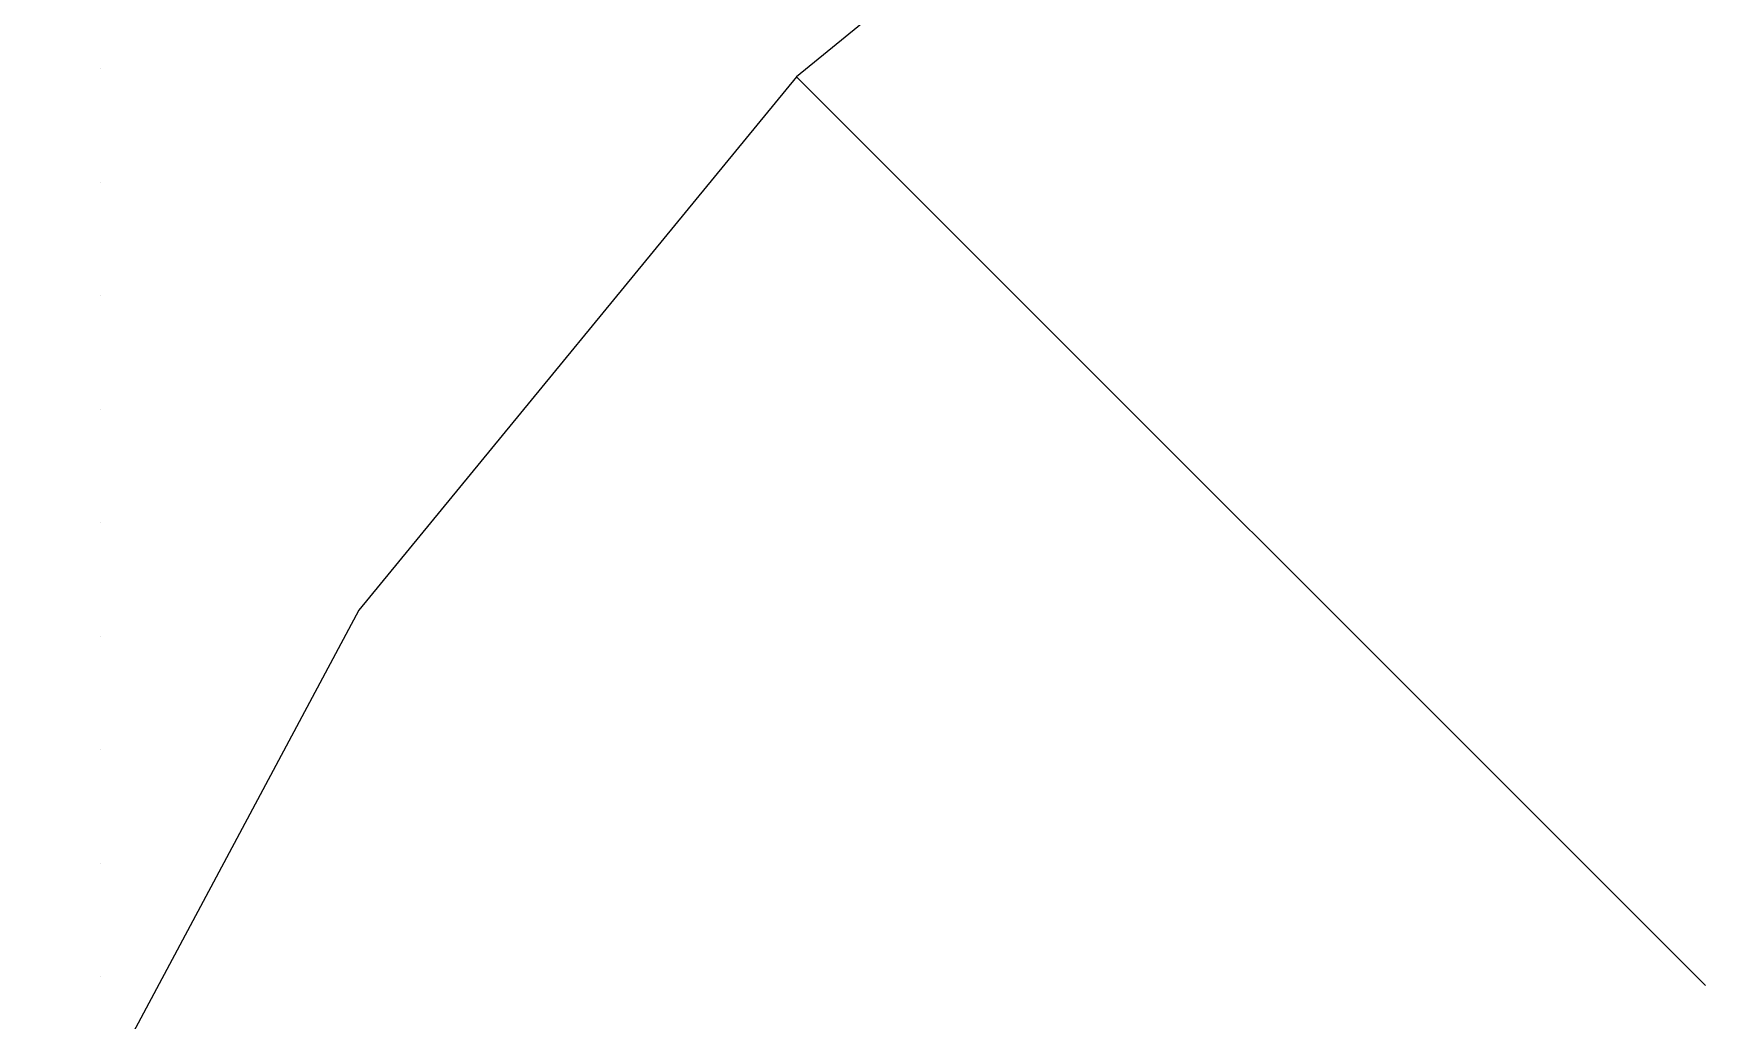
# Model space of a CAD drawing. Header units: metres. Extents: x -61500 to 61500, y -31500 to 31500.
# Drawn here: x 898 to 15858, y 13827 to 22664 of the extents above; entities that cross this region are included whole.
import ezdxf

# ---------------------------------------------------------------- set-up
doc = ezdxf.new("R2010")
doc.units = ezdxf.units.M
for name, color, linetype in [('BEAMS_T2', 1, 'Continuous'), ('COLUMNS_T1', 5, 'Continuous'), ('COLUMNS_T2', 5, 'Continuous')]:
    doc.layers.add(name, color=color, linetype=linetype)

msp = doc.modelspace()

# ---------------------------------------------------------------- linework, layer by layer
at = {"layer": 'BEAMS_T2'}
for p, q in [((12500, 26191, 18955), (7726, 22274, 18955)), ((12500, 26191, 37909), (7726, 22274, 37909)), ((12500, 26191, 56864), (7726, 22274, 56864)), ((12500, 26191, 75818), (7726, 22274, 75818)), ((12500, 26191, 94773), (7726, 22274, 94773)), ((12500, 26191, 113727), (7726, 22274, 113727)), ((12500, 26191, 132682), (7726, 22274, 132682)), ((12500, 26191, 151636), (7726, 22274, 151636)), ((12500, 26191, 170591), (7726, 22274, 170591)), ((12500, 26191, 189545), (7726, 22274, 189545)), ((12500, 26191, 208500), (7726, 22274, 208500)), ((12500, 26191, 227455), (7726, 22274, 227455)), ((12500, 26191, 246409), (7726, 22274, 246409)), ((12500, 26191, 265364), (7726, 22274, 265364)), ((12500, 26191, 284318), (7726, 22274, 284318)), ((12500, 26191, 303273), (7726, 22274, 303273)), ((12500, 26191, 322227), (7726, 22274, 322227)), ((12500, 26191, 341182), (7726, 22274, 341182)), ((12500, 26191, 360136), (7726, 22274, 360136)), ((12500, 26191, 379091), (7726, 22274, 379091)), ((12500, 26191, 398045), (7726, 22274, 398045)), ((7726, 22274, 18955), (3809, 17500, 18955)), ((7726, 22274, 37909), (3809, 17500, 37909)), ((7726, 22274, 56864), (3809, 17500, 56864)), ((7726, 22274, 75818), (3809, 17500, 75818)), ((7726, 22274, 94773), (3809, 17500, 94773)), ((7726, 22274, 113727), (3809, 17500, 113727)), ((7726, 22274, 132682), (3809, 17500, 132682)), ((7726, 22274, 151636), (3809, 17500, 151636)), ((7726, 22274, 170591), (3809, 17500, 170591)), ((7726, 22274, 189545), (3809, 17500, 189545)), ((7726, 22274, 208500), (3809, 17500, 208500)), ((7726, 22274, 227455), (3809, 17500, 227455)), ((7726, 22274, 246409), (3809, 17500, 246409)), ((7726, 22274, 265364), (3809, 17500, 265364)), ((7726, 22274, 284318), (3809, 17500, 284318)), ((7726, 22274, 303273), (3809, 17500, 303273)), ((7726, 22274, 322227), (3809, 17500, 322227)), ((7726, 22274, 341182), (3809, 17500, 341182)), ((7726, 22274, 360136), (3809, 17500, 360136)), ((7726, 22274, 379091), (3809, 17500, 379091)), ((7726, 22274, 398045), (3809, 17500, 398045)), ((15858, 14142, 18955), (7726, 22274, 18955)), ((15858, 14142, 37909), (7726, 22274, 37909)), ((15858, 14142, 56864), (7726, 22274, 56864)), ((15858, 14142, 75818), (7726, 22274, 75818)), ((15858, 14142, 94773), (7726, 22274, 94773)), ((15858, 14142, 113727), (7726, 22274, 113727)), ((15858, 14142, 132682), (7726, 22274, 132682)), ((15858, 14142, 151636), (7726, 22274, 151636)), ((15858, 14142, 170591), (7726, 22274, 170591)), ((15858, 14142, 189545), (7726, 22274, 189545)), ((15858, 14142, 208500), (7726, 22274, 208500)), ((15858, 14142, 227455), (7726, 22274, 227455)), ((15858, 14142, 246409), (7726, 22274, 246409)), ((15858, 14142, 265364), (7726, 22274, 265364)), ((15858, 14142, 284318), (7726, 22274, 284318)), ((15858, 14142, 303273), (7726, 22274, 303273)), ((15858, 14142, 322227), (7726, 22274, 322227)), ((15858, 14142, 341182), (7726, 22274, 341182)), ((15858, 14142, 360136), (7726, 22274, 360136)), ((15858, 14142, 379091), (7726, 22274, 379091)), ((15858, 14142, 398045), (7726, 22274, 398045)), ((3809, 17500, 18955), (898, 12055, 18955)), ((3809, 17500, 37909), (898, 12055, 37909)), ((3809, 17500, 56864), (898, 12055, 56864)), ((3809, 17500, 75818), (898, 12055, 75818)), ((3809, 17500, 94773), (898, 12055, 94773)), ((3809, 17500, 113727), (898, 12055, 113727)), ((3809, 17500, 132682), (898, 12055, 132682)), ((3809, 17500, 151636), (898, 12055, 151636)), ((3809, 17500, 170591), (898, 12055, 170591)), ((3809, 17500, 189545), (898, 12055, 189545)), ((3809, 17500, 208500), (898, 12055, 208500)), ((3809, 17500, 227455), (898, 12055, 227455)), ((3809, 17500, 246409), (898, 12055, 246409)), ((3809, 17500, 265364), (898, 12055, 265364)), ((3809, 17500, 284318), (898, 12055, 284318)), ((3809, 17500, 303273), (898, 12055, 303273)), ((3809, 17500, 322227), (898, 12055, 322227)), ((3809, 17500, 341182), (898, 12055, 341182)), ((3809, 17500, 360136), (898, 12055, 360136)), ((3809, 17500, 379091), (898, 12055, 379091)), ((3809, 17500, 398045), (898, 12055, 398045))]:
    msp.add_line(p, q, dxfattribs=at)
at = {"layer": 'COLUMNS_T1'}
for p, q in [((1500, 22348), (1500, 22348, 11373)), ((1500, 22348, 11373), (1500, 22348, 22745)), ((1500, 22348, 22745), (1500, 22348, 34118)), ((1500, 22348, 34118), (1500, 22348, 45491)), ((1500, 22348, 45491), (1500, 22348, 56864)), ((1500, 22348, 56864), (1500, 22348, 68236)), ((1500, 22348, 68236), (1500, 22348, 79609)), ((1500, 22348, 79609), (1500, 22348, 90982)), ((1500, 22348, 90982), (1500, 22348, 102355)), ((1500, 22348, 102355), (1500, 22348, 113727)), ((1500, 22348, 113727), (1500, 22348, 125100)), ((1500, 22348, 125100), (1500, 22348, 136473)), ((1500, 22348, 136473), (1500, 22348, 147845)), ((1500, 22348, 147845), (1500, 22348, 159218)), ((1500, 22348, 159218), (1500, 22348, 170591)), ((1500, 22348, 170591), (1500, 22348, 181964)), ((1500, 22348, 181964), (1500, 22348, 193336)), ((1500, 22348, 193336), (1500, 22348, 204709)), ((1500, 22348, 204709), (1500, 22348, 216082)), ((1500, 22348, 216082), (1500, 22348, 227455)), ((1500, 22348, 227455), (1500, 22348, 238827)), ((1500, 22348, 238827), (1500, 22348, 250200)), ((1500, 22348, 250200), (1500, 22348, 261573)), ((1500, 22348, 261573), (1500, 22348, 272945)), ((1500, 22348, 272945), (1500, 22348, 284318)), ((1500, 22348, 284318), (1500, 22348, 295691)), ((1500, 22348, 295691), (1500, 22348, 307064)), ((1500, 22348, 307064), (1500, 22348, 318436)), ((1500, 22348, 318436), (1500, 22348, 329809)), ((1500, 22348, 329809), (1500, 22348, 341182)), ((1500, 22348, 341182), (1500, 22348, 352555)), ((1500, 22348, 352555), (1500, 22348, 363927)), ((1500, 22348, 363927), (1500, 22348, 375300)), ((1500, 22348, 375300), (1500, 22348, 386673)), ((1500, 22348, 386673), (1500, 22348, 398045)), ((1500, 22348, 398045), (1500, 22348, 409418)), ((1500, 21332), (1500, 21332, 11373)), ((1500, 21332, 11373), (1500, 21332, 22745)), ((1500, 21332, 22745), (1500, 21332, 34118)), ((1500, 21332, 34118), (1500, 21332, 45491)), ((1500, 21332, 45491), (1500, 21332, 56864)), ((1500, 21332, 56864), (1500, 21332, 68236)), ((1500, 21332, 68236), (1500, 21332, 79609)), ((1500, 21332, 79609), (1500, 21332, 90982)), ((1500, 21332, 90982), (1500, 21332, 102355)), ((1500, 21332, 102355), (1500, 21332, 113727)), ((1500, 21332, 113727), (1500, 21332, 125100)), ((1500, 21332, 125100), (1500, 21332, 136473)), ((1500, 21332, 136473), (1500, 21332, 147845)), ((1500, 21332, 147845), (1500, 21332, 159218)), ((1500, 21332, 159218), (1500, 21332, 170591)), ((1500, 21332, 170591), (1500, 21332, 181964)), ((1500, 21332, 181964), (1500, 21332, 193336)), ((1500, 21332, 193336), (1500, 21332, 204709)), ((1500, 21332, 204709), (1500, 21332, 216082)), ((1500, 21332, 216082), (1500, 21332, 227455)), ((1500, 21332, 227455), (1500, 21332, 238827)), ((1500, 21332, 238827), (1500, 21332, 250200)), ((1500, 21332, 250200), (1500, 21332, 261573)), ((1500, 21332, 261573), (1500, 21332, 272945)), ((1500, 21332, 272945), (1500, 21332, 284318)), ((1500, 21332, 284318), (1500, 21332, 295691)), ((1500, 21332, 295691), (1500, 21332, 307064)), ((1500, 21332, 307064), (1500, 21332, 318436)), ((1500, 21332, 318436), (1500, 21332, 329809)), ((1500, 21332, 329809), (1500, 21332, 341182)), ((1500, 21332, 341182), (1500, 21332, 352555)), ((1500, 21332, 352555), (1500, 21332, 363927)), ((1500, 21332, 363927), (1500, 21332, 375300)), ((1500, 21332, 375300), (1500, 21332, 386673)), ((1500, 21332, 386673), (1500, 21332, 398045)), ((1500, 21332, 398045), (1500, 21332, 409418)), ((1500, 20316), (1500, 20316, 11373)), ((1500, 20316, 11373), (1500, 20316, 22745)), ((1500, 20316, 22745), (1500, 20316, 34118)), ((1500, 20316, 34118), (1500, 20316, 45491)), ((1500, 20316, 45491), (1500, 20316, 56864)), ((1500, 20316, 56864), (1500, 20316, 68236)), ((1500, 20316, 68236), (1500, 20316, 79609)), ((1500, 20316, 79609), (1500, 20316, 90982)), ((1500, 20316, 90982), (1500, 20316, 102355)), ((1500, 20316, 102355), (1500, 20316, 113727)), ((1500, 20316, 113727), (1500, 20316, 125100)), ((1500, 20316, 125100), (1500, 20316, 136473)), ((1500, 20316, 136473), (1500, 20316, 147845)), ((1500, 20316, 147845), (1500, 20316, 159218)), ((1500, 20316, 159218), (1500, 20316, 170591)), ((1500, 20316, 170591), (1500, 20316, 181964)), ((1500, 20316, 181964), (1500, 20316, 193336)), ((1500, 20316, 193336), (1500, 20316, 204709)), ((1500, 20316, 204709), (1500, 20316, 216082)), ((1500, 20316, 216082), (1500, 20316, 227455)), ((1500, 20316, 227455), (1500, 20316, 238827)), ((1500, 20316, 238827), (1500, 20316, 250200)), ((1500, 20316, 250200), (1500, 20316, 261573)), ((1500, 20316, 261573), (1500, 20316, 272945)), ((1500, 20316, 272945), (1500, 20316, 284318)), ((1500, 20316, 284318), (1500, 20316, 295691)), ((1500, 20316, 295691), (1500, 20316, 307064)), ((1500, 20316, 307064), (1500, 20316, 318436)), ((1500, 20316, 318436), (1500, 20316, 329809)), ((1500, 20316, 329809), (1500, 20316, 341182)), ((1500, 20316, 341182), (1500, 20316, 352555)), ((1500, 20316, 352555), (1500, 20316, 363927)), ((1500, 20316, 363927), (1500, 20316, 375300)), ((1500, 20316, 375300), (1500, 20316, 386673)), ((1500, 20316, 386673), (1500, 20316, 398045)), ((1500, 20316, 398045), (1500, 20316, 409418)), ((1500, 19300), (1500, 19300, 11373)), ((1500, 19300, 11373), (1500, 19300, 22745)), ((1500, 19300, 22745), (1500, 19300, 34118)), ((1500, 19300, 34118), (1500, 19300, 45491)), ((1500, 19300, 45491), (1500, 19300, 56864)), ((1500, 19300, 56864), (1500, 19300, 68236)), ((1500, 19300, 68236), (1500, 19300, 79609)), ((1500, 19300, 79609), (1500, 19300, 90982)), ((1500, 19300, 90982), (1500, 19300, 102355)), ((1500, 19300, 102355), (1500, 19300, 113727)), ((1500, 19300, 113727), (1500, 19300, 125100)), ((1500, 19300, 125100), (1500, 19300, 136473)), ((1500, 19300, 136473), (1500, 19300, 147845)), ((1500, 19300, 147845), (1500, 19300, 159218)), ((1500, 19300, 159218), (1500, 19300, 170591)), ((1500, 19300, 170591), (1500, 19300, 181964)), ((1500, 19300, 181964), (1500, 19300, 193336)), ((1500, 19300, 193336), (1500, 19300, 204709)), ((1500, 19300, 204709), (1500, 19300, 216082)), ((1500, 19300, 216082), (1500, 19300, 227455)), ((1500, 19300, 227455), (1500, 19300, 238827)), ((1500, 19300, 238827), (1500, 19300, 250200)), ((1500, 19300, 250200), (1500, 19300, 261573)), ((1500, 19300, 261573), (1500, 19300, 272945)), ((1500, 19300, 272945), (1500, 19300, 284318)), ((1500, 19300, 284318), (1500, 19300, 295691)), ((1500, 19300, 295691), (1500, 19300, 307064)), ((1500, 19300, 307064), (1500, 19300, 318436)), ((1500, 19300, 318436), (1500, 19300, 329809)), ((1500, 19300, 329809), (1500, 19300, 341182)), ((1500, 19300, 341182), (1500, 19300, 352555)), ((1500, 19300, 352555), (1500, 19300, 363927)), ((1500, 19300, 363927), (1500, 19300, 375300)), ((1500, 19300, 375300), (1500, 19300, 386673)), ((1500, 19300, 386673), (1500, 19300, 398045)), ((1500, 19300, 398045), (1500, 19300, 409418)), ((1500, 18284), (1500, 18284, 11373)), ((1500, 18284, 11373), (1500, 18284, 22745)), ((1500, 18284, 22745), (1500, 18284, 34118)), ((1500, 18284, 34118), (1500, 18284, 45491)), ((1500, 18284, 45491), (1500, 18284, 56864)), ((1500, 18284, 56864), (1500, 18284, 68236)), ((1500, 18284, 68236), (1500, 18284, 79609)), ((1500, 18284, 79609), (1500, 18284, 90982)), ((1500, 18284, 90982), (1500, 18284, 102355)), ((1500, 18284, 102355), (1500, 18284, 113727)), ((1500, 18284, 113727), (1500, 18284, 125100)), ((1500, 18284, 125100), (1500, 18284, 136473)), ((1500, 18284, 136473), (1500, 18284, 147845)), ((1500, 18284, 147845), (1500, 18284, 159218)), ((1500, 18284, 159218), (1500, 18284, 170591)), ((1500, 18284, 170591), (1500, 18284, 181964)), ((1500, 18284, 181964), (1500, 18284, 193336)), ((1500, 18284, 193336), (1500, 18284, 204709)), ((1500, 18284, 204709), (1500, 18284, 216082)), ((1500, 18284, 216082), (1500, 18284, 227455)), ((1500, 18284, 227455), (1500, 18284, 238827)), ((1500, 18284, 238827), (1500, 18284, 250200)), ((1500, 18284, 250200), (1500, 18284, 261573)), ((1500, 18284, 261573), (1500, 18284, 272945)), ((1500, 18284, 272945), (1500, 18284, 284318)), ((1500, 18284, 284318), (1500, 18284, 295691)), ((1500, 18284, 295691), (1500, 18284, 307064)), ((1500, 18284, 307064), (1500, 18284, 318436)), ((1500, 18284, 318436), (1500, 18284, 329809)), ((1500, 18284, 329809), (1500, 18284, 341182)), ((1500, 18284, 341182), (1500, 18284, 352555)), ((1500, 18284, 352555), (1500, 18284, 363927)), ((1500, 18284, 363927), (1500, 18284, 375300)), ((1500, 18284, 375300), (1500, 18284, 386673)), ((1500, 18284, 386673), (1500, 18284, 398045)), ((1500, 18284, 398045), (1500, 18284, 409418)), ((1500, 17268), (1500, 17268, 11373)), ((1500, 17268, 11373), (1500, 17268, 22745)), ((1500, 17268, 22745), (1500, 17268, 34118)), ((1500, 17268, 34118), (1500, 17268, 45491)), ((1500, 17268, 45491), (1500, 17268, 56864)), ((1500, 17268, 56864), (1500, 17268, 68236)), ((1500, 17268, 68236), (1500, 17268, 79609)), ((1500, 17268, 79609), (1500, 17268, 90982)), ((1500, 17268, 90982), (1500, 17268, 102355)), ((1500, 17268, 102355), (1500, 17268, 113727)), ((1500, 17268, 113727), (1500, 17268, 125100)), ((1500, 17268, 125100), (1500, 17268, 136473)), ((1500, 17268, 136473), (1500, 17268, 147845)), ((1500, 17268, 147845), (1500, 17268, 159218)), ((1500, 17268, 159218), (1500, 17268, 170591)), ((1500, 17268, 170591), (1500, 17268, 181964)), ((1500, 17268, 181964), (1500, 17268, 193336)), ((1500, 17268, 193336), (1500, 17268, 204709)), ((1500, 17268, 204709), (1500, 17268, 216082)), ((1500, 17268, 216082), (1500, 17268, 227455)), ((1500, 17268, 227455), (1500, 17268, 238827)), ((1500, 17268, 238827), (1500, 17268, 250200)), ((1500, 17268, 250200), (1500, 17268, 261573)), ((1500, 17268, 261573), (1500, 17268, 272945)), ((1500, 17268, 272945), (1500, 17268, 284318)), ((1500, 17268, 284318), (1500, 17268, 295691)), ((1500, 17268, 295691), (1500, 17268, 307064)), ((1500, 17268, 307064), (1500, 17268, 318436)), ((1500, 17268, 318436), (1500, 17268, 329809)), ((1500, 17268, 329809), (1500, 17268, 341182)), ((1500, 17268, 341182), (1500, 17268, 352555)), ((1500, 17268, 352555), (1500, 17268, 363927)), ((1500, 17268, 363927), (1500, 17268, 375300)), ((1500, 17268, 375300), (1500, 17268, 386673)), ((1500, 17268, 386673), (1500, 17268, 398045)), ((1500, 17268, 398045), (1500, 17268, 409418)), ((1500, 16252), (1500, 16252, 11373)), ((1500, 16252, 11373), (1500, 16252, 22745)), ((1500, 16252, 22745), (1500, 16252, 34118)), ((1500, 16252, 34118), (1500, 16252, 45491)), ((1500, 16252, 45491), (1500, 16252, 56864)), ((1500, 16252, 56864), (1500, 16252, 68236)), ((1500, 16252, 68236), (1500, 16252, 79609)), ((1500, 16252, 79609), (1500, 16252, 90982)), ((1500, 16252, 90982), (1500, 16252, 102355)), ((1500, 16252, 102355), (1500, 16252, 113727)), ((1500, 16252, 113727), (1500, 16252, 125100)), ((1500, 16252, 125100), (1500, 16252, 136473)), ((1500, 16252, 136473), (1500, 16252, 147845)), ((1500, 16252, 147845), (1500, 16252, 159218)), ((1500, 16252, 159218), (1500, 16252, 170591)), ((1500, 16252, 170591), (1500, 16252, 181964)), ((1500, 16252, 181964), (1500, 16252, 193336)), ((1500, 16252, 193336), (1500, 16252, 204709)), ((1500, 16252, 204709), (1500, 16252, 216082)), ((1500, 16252, 216082), (1500, 16252, 227455)), ((1500, 16252, 227455), (1500, 16252, 238827)), ((1500, 16252, 238827), (1500, 16252, 250200)), ((1500, 16252, 250200), (1500, 16252, 261573)), ((1500, 16252, 261573), (1500, 16252, 272945)), ((1500, 16252, 272945), (1500, 16252, 284318)), ((1500, 16252, 284318), (1500, 16252, 295691)), ((1500, 16252, 295691), (1500, 16252, 307064)), ((1500, 16252, 307064), (1500, 16252, 318436)), ((1500, 16252, 318436), (1500, 16252, 329809)), ((1500, 16252, 329809), (1500, 16252, 341182)), ((1500, 16252, 341182), (1500, 16252, 352555)), ((1500, 16252, 352555), (1500, 16252, 363927)), ((1500, 16252, 363927), (1500, 16252, 375300)), ((1500, 16252, 375300), (1500, 16252, 386673)), ((1500, 16252, 386673), (1500, 16252, 398045)), ((1500, 16252, 398045), (1500, 16252, 409418)), ((1500, 15236), (1500, 15236, 11373)), ((1500, 15236, 11373), (1500, 15236, 22745)), ((1500, 15236, 22745), (1500, 15236, 34118)), ((1500, 15236, 34118), (1500, 15236, 45491)), ((1500, 15236, 45491), (1500, 15236, 56864)), ((1500, 15236, 56864), (1500, 15236, 68236)), ((1500, 15236, 68236), (1500, 15236, 79609)), ((1500, 15236, 79609), (1500, 15236, 90982)), ((1500, 15236, 90982), (1500, 15236, 102355)), ((1500, 15236, 102355), (1500, 15236, 113727)), ((1500, 15236, 113727), (1500, 15236, 125100)), ((1500, 15236, 125100), (1500, 15236, 136473)), ((1500, 15236, 136473), (1500, 15236, 147845)), ((1500, 15236, 147845), (1500, 15236, 159218)), ((1500, 15236, 159218), (1500, 15236, 170591)), ((1500, 15236, 170591), (1500, 15236, 181964)), ((1500, 15236, 181964), (1500, 15236, 193336)), ((1500, 15236, 193336), (1500, 15236, 204709)), ((1500, 15236, 204709), (1500, 15236, 216082)), ((1500, 15236, 216082), (1500, 15236, 227455)), ((1500, 15236, 227455), (1500, 15236, 238827)), ((1500, 15236, 238827), (1500, 15236, 250200)), ((1500, 15236, 250200), (1500, 15236, 261573)), ((1500, 15236, 261573), (1500, 15236, 272945)), ((1500, 15236, 272945), (1500, 15236, 284318)), ((1500, 15236, 284318), (1500, 15236, 295691)), ((1500, 15236, 295691), (1500, 15236, 307064)), ((1500, 15236, 307064), (1500, 15236, 318436)), ((1500, 15236, 318436), (1500, 15236, 329809)), ((1500, 15236, 329809), (1500, 15236, 341182)), ((1500, 15236, 341182), (1500, 15236, 352555)), ((1500, 15236, 352555), (1500, 15236, 363927)), ((1500, 15236, 363927), (1500, 15236, 375300)), ((1500, 15236, 375300), (1500, 15236, 386673)), ((1500, 15236, 386673), (1500, 15236, 398045)), ((1500, 15236, 398045), (1500, 15236, 409418)), ((1500, 14220), (1500, 14220, 11373)), ((1500, 14220, 11373), (1500, 14220, 22745)), ((1500, 14220, 22745), (1500, 14220, 34118)), ((1500, 14220, 34118), (1500, 14220, 45491)), ((1500, 14220, 45491), (1500, 14220, 56864)), ((1500, 14220, 56864), (1500, 14220, 68236)), ((1500, 14220, 68236), (1500, 14220, 79609)), ((1500, 14220, 79609), (1500, 14220, 90982)), ((1500, 14220, 90982), (1500, 14220, 102355)), ((1500, 14220, 102355), (1500, 14220, 113727)), ((1500, 14220, 113727), (1500, 14220, 125100)), ((1500, 14220, 125100), (1500, 14220, 136473)), ((1500, 14220, 136473), (1500, 14220, 147845)), ((1500, 14220, 147845), (1500, 14220, 159218)), ((1500, 14220, 159218), (1500, 14220, 170591)), ((1500, 14220, 170591), (1500, 14220, 181964)), ((1500, 14220, 181964), (1500, 14220, 193336)), ((1500, 14220, 193336), (1500, 14220, 204709)), ((1500, 14220, 204709), (1500, 14220, 216082)), ((1500, 14220, 216082), (1500, 14220, 227455)), ((1500, 14220, 227455), (1500, 14220, 238827)), ((1500, 14220, 238827), (1500, 14220, 250200)), ((1500, 14220, 250200), (1500, 14220, 261573)), ((1500, 14220, 261573), (1500, 14220, 272945)), ((1500, 14220, 272945), (1500, 14220, 284318)), ((1500, 14220, 284318), (1500, 14220, 295691)), ((1500, 14220, 295691), (1500, 14220, 307064)), ((1500, 14220, 307064), (1500, 14220, 318436)), ((1500, 14220, 318436), (1500, 14220, 329809)), ((1500, 14220, 329809), (1500, 14220, 341182)), ((1500, 14220, 341182), (1500, 14220, 352555)), ((1500, 14220, 352555), (1500, 14220, 363927)), ((1500, 14220, 363927), (1500, 14220, 375300)), ((1500, 14220, 375300), (1500, 14220, 386673)), ((1500, 14220, 386673), (1500, 14220, 398045)), ((1500, 14220, 398045), (1500, 14220, 409418))]:
    msp.add_line(p, q, dxfattribs=at)
at = {"layer": 'COLUMNS_T2'}
for p, q in [((10000, 20000), (10000, 20000, 7582)), ((10000, 20000, 7582), (10000, 20000, 15164)), ((10000, 20000, 15164), (10000, 20000, 22745)), ((10000, 20000, 22745), (10000, 20000, 30327)), ((10000, 20000, 30327), (10000, 20000, 37909)), ((10000, 20000, 37909), (10000, 20000, 45491)), ((10000, 20000, 45491), (10000, 20000, 53073)), ((10000, 20000, 53073), (10000, 20000, 60655)), ((10000, 20000, 60655), (10000, 20000, 68236)), ((10000, 20000, 68236), (10000, 20000, 75818)), ((10000, 20000, 75818), (10000, 20000, 83400)), ((10000, 20000, 83400), (10000, 20000, 90982)), ((10000, 20000, 90982), (10000, 20000, 98564)), ((10000, 20000, 98564), (10000, 20000, 106145)), ((10000, 20000, 106145), (10000, 20000, 113727)), ((10000, 20000, 113727), (10000, 20000, 121309)), ((10000, 20000, 121309), (10000, 20000, 128891)), ((10000, 20000, 128891), (10000, 20000, 136473)), ((10000, 20000, 136473), (10000, 20000, 144055)), ((10000, 20000, 144055), (10000, 20000, 151636)), ((10000, 20000, 151636), (10000, 20000, 159218)), ((10000, 20000, 159218), (10000, 20000, 166800)), ((10000, 20000, 166800), (10000, 20000, 174382)), ((10000, 20000, 174382), (10000, 20000, 181964)), ((10000, 20000, 181964), (10000, 20000, 189545)), ((10000, 20000, 189545), (10000, 20000, 197127)), ((10000, 20000, 197127), (10000, 20000, 204709)), ((10000, 20000, 204709), (10000, 20000, 212291)), ((10000, 20000, 212291), (10000, 20000, 219873)), ((10000, 20000, 219873), (10000, 20000, 227455)), ((10000, 20000, 227455), (10000, 20000, 235036)), ((10000, 20000, 235036), (10000, 20000, 242618)), ((10000, 20000, 242618), (10000, 20000, 250200)), ((10000, 20000, 250200), (10000, 20000, 257782)), ((10000, 20000, 257782), (10000, 20000, 265364)), ((10000, 20000, 265364), (10000, 20000, 272945)), ((10000, 20000, 272945), (10000, 20000, 280527)), ((10000, 20000, 280527), (10000, 20000, 288109)), ((10000, 20000, 288109), (10000, 20000, 295691)), ((10000, 20000, 295691), (10000, 20000, 303273)), ((10000, 20000, 303273), (10000, 20000, 310855)), ((10000, 20000, 310855), (10000, 20000, 318436)), ((10000, 20000, 318436), (10000, 20000, 326018)), ((10000, 20000, 326018), (10000, 20000, 333600)), ((10000, 20000, 333600), (10000, 20000, 341182)), ((10000, 20000, 341182), (10000, 20000, 348764)), ((10000, 20000, 348764), (10000, 20000, 356345)), ((10000, 20000, 356345), (10000, 20000, 363927)), ((10000, 20000, 363927), (10000, 20000, 371509)), ((10000, 20000, 371509), (10000, 20000, 379091)), ((10000, 20000, 379091), (10000, 20000, 386673)), ((10000, 20000, 386673), (10000, 20000, 394255)), ((10000, 20000, 394255), (10000, 20000, 401836)), ((10000, 20000, 401836), (10000, 20000, 409418))]:
    msp.add_line(p, q, dxfattribs=at)

doc.saveas('drawing.dxf')
